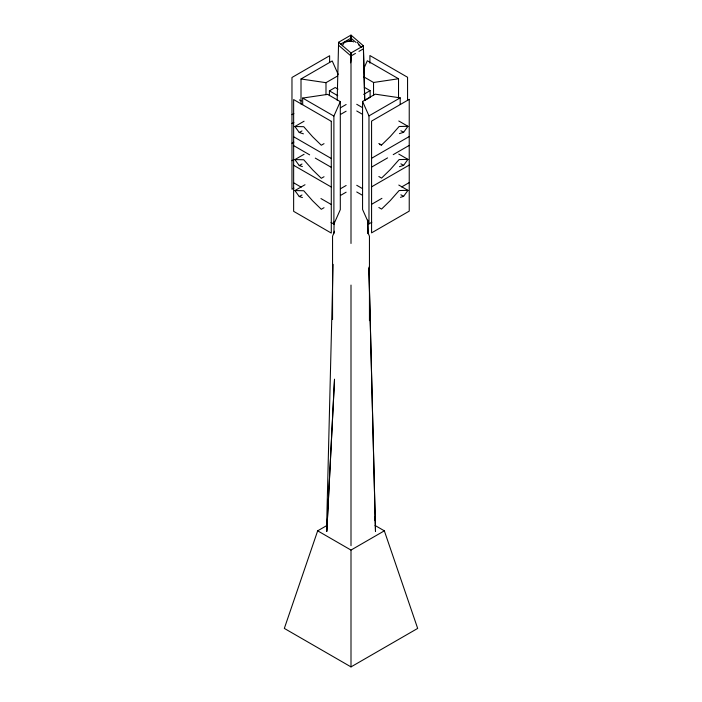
<?xml version="1.0" encoding="UTF-8"?>
<svg xmlns="http://www.w3.org/2000/svg" width="702" height="702" viewBox="0 0 702 702"><rect width="100%" height="100%" fill="white"/><g stroke="black" fill="none" stroke-linecap="round" stroke-linejoin="round"><path stroke-width="1.05" d="M351 666.9L351 550.078L384.336 530.826L417.672 628.413L351 666.9L284.328 628.413L317.664 530.826L326.921 525.482M351 545.656L351 285.073M351 243.471L351 52.966L338.601 42.26L351 35.1L363.399 45.806L364.759 100.605M326.5 531.344L333.108 264.373M333.862 233.731L334.161 221.7M337.171 100.246L338.601 42.26M326.816 531.335L334.503 379.177M350.5 62.811L351 52.966L363.399 45.806M326.816 531.335L334.503 380.186M350.667 62.566L351 55.993L338.601 45.288M334.529 231.204L332.555 236.284L332.555 319.515M331.046 222.446L333.889 224.087L333.889 116.084L340.303 101.658L327.658 94.366L302.676 98.069L302.676 104.616M363.469 69.401L367.313 60.749L398.525 78.764L398.525 98.403M333.889 224.087L340.303 209.661L340.303 101.658M342.234 45.806L344.805 41.708L351 40.742L353.659 41.918M399.447 133.626L403.597 132.301L407.959 126.299L398.78 120.998M399.447 166.699L403.597 165.374L407.959 159.372L398.78 154.071M400.482 197.341L403.597 196.349L407.959 190.347L398.78 185.047M379.492 144.498L381.563 145.024L390.294 136.504L399.122 126.492L407.959 126.299M340.373 44.261L351 38.127L355.958 42.41M301.009 104.071L301.009 78.975L332.213 60.96L338.206 74.421M351 55.993L355.431 53.431M358.968 51.386L363.399 48.833L364.689 100.254M301.009 78.975L325.991 82.678L337.732 75.904M329.413 95.639L329.413 90.856L335.214 87.513L337.987 89.11M291.971 114.663L293.857 113.575M291.971 123.526L293.857 122.438M303.422 133.836L299.271 132.511L294.91 126.509L304.089 121.209M340.584 107.704L346.13 104.501M363.645 94.393L370.121 90.646L370.121 97.341L365.496 100.017M299.271 132.511L301.992 130.941M371.823 222.236L368.98 223.877L362.565 209.45L362.565 101.457L375.21 94.156L400.193 97.859L400.193 104.405M340.584 114.4L346.13 111.197M291.971 143.208L293.857 142.12M368.98 223.877L368.98 115.874L400.193 97.859M291.971 160.705L293.857 159.617M302.387 166.576L299.271 165.584L294.91 159.582L304.089 154.282M324.026 143.656L321.305 145.235L312.574 136.715L303.747 126.702L294.91 126.509M299.271 165.584L301.992 164.014M293.857 188.162L291.971 189.25L291.971 77.483L329.624 55.739L329.624 62.32M302.387 197.552L299.271 196.56L294.91 190.558L305.01 184.731M324.026 176.728L321.305 178.308L312.574 169.779L303.747 159.766L294.91 159.582M299.271 196.56L301.992 194.989M371.577 158.283L409.231 136.539M371.577 167.137L387.583 157.897M393.225 154.642L409.231 145.402M340.584 188.698L346.13 185.495M340.584 195.393L346.13 192.19M324.026 207.704L321.305 209.284L312.574 200.763L303.747 190.751L294.91 190.558M371.577 186.82L409.231 165.084M371.577 204.326L381.932 198.341M401.702 186.934L409.231 182.581M344.805 42.225L351 40.742M363.61 76.737L373.543 82.476L398.525 78.764M407.959 159.372L399.122 159.565L390.294 169.577L381.563 178.097L378.843 176.518M407.959 190.347L399.122 190.54L390.294 200.553L381.563 209.073L378.843 207.502M364.32 87.302L370.121 90.646M356.739 104.291L362.285 107.494M400.877 130.73L403.597 132.301M329.413 90.856L337.741 95.665M356.739 110.986L362.285 114.189M302.676 98.069L333.889 116.084M378.843 143.454L381.563 145.024M299.421 99.938L301.237 100.991M400.877 163.803L403.597 165.374M400.877 194.779L403.597 196.349M293.638 136.75L331.291 158.494M293.638 145.604L309.643 154.844M315.286 158.108L331.291 167.348M356.739 185.284L362.285 188.496M356.739 191.979L362.285 195.182M293.638 165.295L331.291 187.03M293.638 182.792L301.167 187.144M320.937 198.552L331.291 204.528M375.079 525.482L384.336 530.826M317.664 530.826L351 550.078M358.441 44.551L361.741 47.403M357.195 42.225L359.766 45.806M362.565 101.457L368.98 115.874M367.471 231.204L369.445 236.284L369.445 320.612M351.158 41.409L351 35.1L351 41.418M374.508 517.093L374.666 520.419M367.743 220.068L368.067 233.222M368.91 267.19L375.491 531.326L368.91 268.752M367.708 220.612L368.032 233.74M407.564 100.289L407.564 77.273L369.91 55.537L369.91 63.206M373.543 82.476L373.543 95.56M325.991 82.678L325.991 94.682M409.231 99.359L371.577 121.095L371.577 232.862L409.231 211.126L409.231 99.359M331.291 121.306L293.638 99.57L293.638 211.337L331.291 233.073L331.291 121.306"/></g></svg>
